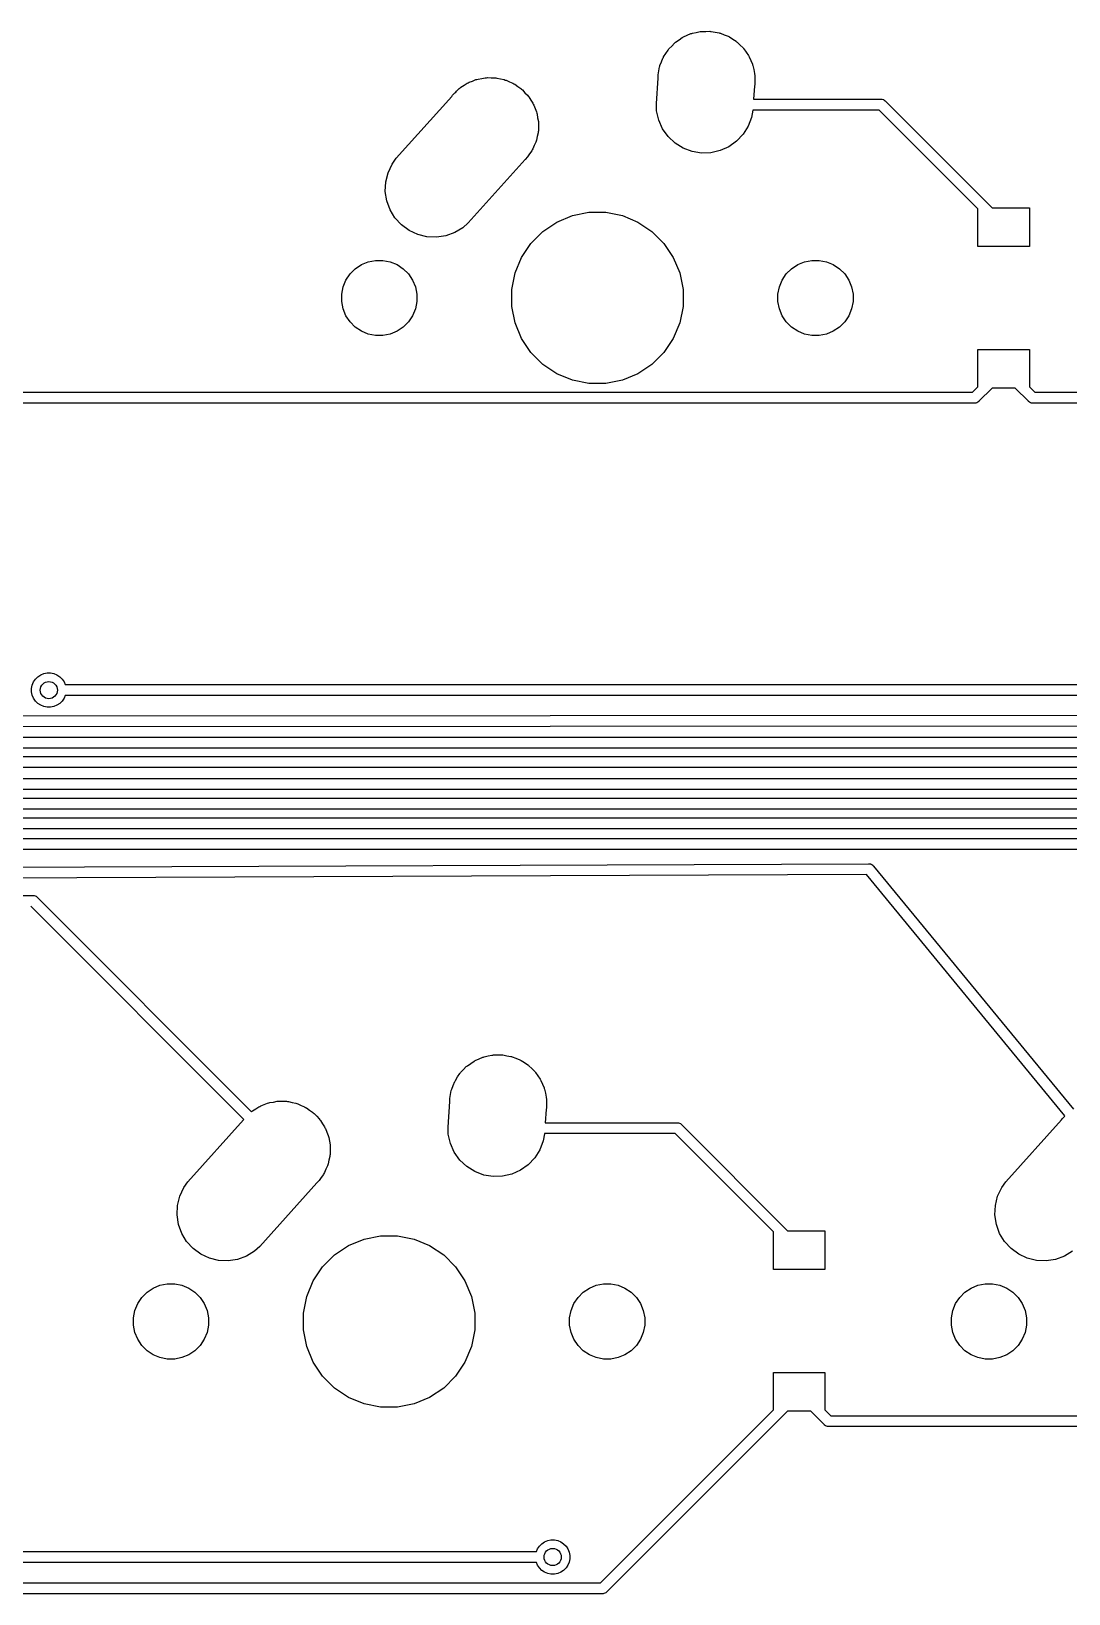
# Model space of a CAD drawing. Extents: x -662 to -203, y -195 to -58.
# Drawn here: x -507.6 to -483.43, y -94.49 to -58.12 of the extents above; entities that cross this region are included whole.
import ezdxf

# ---------------------------------------------------------------- set-up
doc = ezdxf.new("R2010")
doc.units = 0
doc.layers.add('BLACK', color=7, linetype='CONTINUOUS')

msp = doc.modelspace()

# ---------------------------------------------------------------- linework, layer by layer
at = {"layer": 'BLACK', "linetype": 'CONTINUOUS'}
for p, q in [((-492.317, -58.2124), (-492.231, -58.1738)), ((-492.231, -58.1738), (-492.215, -58.1701)), ((-492.215, -58.1701), (-492.199, -58.1637)), ((-492.199, -58.1637), (-492.107, -58.1453)), ((-492.107, -58.1453), (-492.015, -58.1242)), ((-492.015, -58.1242), (-491.998, -58.1237)), ((-491.998, -58.1237), (-491.982, -58.1205)), ((-491.982, -58.1205), (-491.887, -58.1205)), ((-491.887, -58.1205), (-491.793, -58.1177)), ((-491.793, -58.1177), (-491.777, -58.1205)), ((-491.777, -58.1205), (-491.76, -58.1205)), ((-491.76, -58.1205), (-491.668, -58.1389)), ((-491.668, -58.1389), (-491.575, -58.1546)), ((-491.575, -58.1546), (-491.559, -58.1605)), ((-491.559, -58.1605), (-491.543, -58.1637)), ((-491.543, -58.1637), (-491.456, -58.1998)), ((-492.816, -58.6342), (-492.765, -58.5543)), ((-492.765, -58.5543), (-492.754, -58.5422)), ((-492.754, -58.5422), (-492.745, -58.5284)), ((-492.745, -58.5284), (-492.678, -58.4617)), ((-492.678, -58.4617), (-492.613, -58.3931)), ((-492.613, -58.3931), (-492.6, -58.3834)), ((-492.6, -58.3834), (-492.588, -58.3717)), ((-492.588, -58.3717), (-492.51, -58.3193)), ((-492.51, -58.3193), (-492.433, -58.2646)), ((-492.433, -58.2646), (-492.418, -58.2578)), ((-492.418, -58.2578), (-492.404, -58.2485)), ((-492.404, -58.2485), (-492.317, -58.2124)), ((-491.456, -58.1998), (-491.368, -58.2333)), ((-491.368, -58.2333), (-491.353, -58.2422)), ((-491.353, -58.2422), (-491.338, -58.2485)), ((-491.338, -58.2485), (-491.26, -58.3009)), ((-491.26, -58.3009), (-491.18, -58.351)), ((-491.18, -58.351), (-491.168, -58.3624)), ((-491.168, -58.3624), (-491.154, -58.3717)), ((-491.154, -58.3717), (-491.087, -58.4383)), ((-491.087, -58.4383), (-491.019, -58.503)), ((-491.019, -58.503), (-491.009, -58.5166)), ((-491.009, -58.5166), (-490.997, -58.5284)), ((-490.997, -58.5284), (-490.945, -58.6068)), ((-492.956, -58.9337), (-492.953, -58.9173)), ((-492.953, -58.9173), (-492.917, -58.8302)), ((-492.917, -58.8302), (-492.883, -58.7421)), ((-492.883, -58.7421), (-492.874, -58.728)), ((-492.874, -58.728), (-492.868, -58.7126)), ((-492.868, -58.7126), (-492.816, -58.6342)), ((-490.945, -58.6068), (-490.89, -58.6836)), ((-490.89, -58.6836), (-490.883, -58.6988)), ((-490.883, -58.6988), (-490.874, -58.7126)), ((-490.874, -58.7126), (-490.838, -58.7998)), ((-490.838, -58.7998), (-490.799, -58.8858)), ((-490.799, -58.8858), (-490.796, -58.902)), ((-490.796, -58.902), (-490.789, -58.9173)), ((-490.789, -58.9173), (-490.771, -59.0099)), ((-497.399, -59.306), (-497.319, -59.2767)), ((-497.319, -59.2767), (-497.239, -59.2437)), ((-497.239, -59.2437), (-497.215, -59.2389)), ((-497.215, -59.2389), (-497.191, -59.2303)), ((-497.191, -59.2303), (-497.106, -59.2173)), ((-497.106, -59.2173), (-497.022, -59.2005)), ((-497.022, -59.2005), (-496.997, -59.2005)), ((-496.997, -59.2005), (-496.972, -59.1967)), ((-496.972, -59.1967), (-496.886, -59.2005)), ((-496.886, -59.2005), (-496.8, -59.2005)), ((-496.8, -59.2005), (-496.776, -59.2054)), ((-496.776, -59.2054), (-496.751, -59.2065)), ((-496.751, -59.2065), (-496.667, -59.227)), ((-496.667, -59.227), (-496.583, -59.2437)), ((-496.583, -59.2437), (-496.56, -59.2533)), ((-496.56, -59.2533), (-496.536, -59.2592)), ((-496.536, -59.2592), (-496.458, -59.2956)), ((-493.037, -59.8032), (-492.996, -59.2068)), ((-492.996, -59.1347), (-492.978, -59.0422)), ((-492.996, -59.2068), (-492.996, -59.1347)), ((-492.978, -59.0422), (-492.962, -58.9492)), ((-492.962, -58.9492), (-492.956, -58.9337)), ((-490.771, -59.0099), (-490.75, -59.1018)), ((-490.75, -59.1018), (-490.749, -59.1184)), ((-490.749, -59.1184), (-490.746, -59.1347)), ((-490.746, -59.1347), (-490.746, -59.229)), ((-490.746, -59.229), (-490.745, -59.2678)), ((-490.745, -59.2678), (-490.746, -59.2842)), ((-490.746, -59.2842), (-490.746, -59.3563)), ((-499.095, -61.0753), (-497.802, -59.6338)), ((-497.802, -59.6338), (-497.785, -59.6084)), ((-497.785, -59.6084), (-497.728, -59.5515)), ((-497.728, -59.5515), (-497.711, -59.533)), ((-497.711, -59.533), (-497.689, -59.5125)), ((-497.689, -59.5125), (-497.628, -59.4517)), ((-497.628, -59.4517), (-497.607, -59.4378)), ((-497.607, -59.4378), (-497.589, -59.4209)), ((-497.589, -59.4209), (-497.515, -59.3763)), ((-497.515, -59.3763), (-497.444, -59.3285)), ((-497.444, -59.3285), (-497.421, -59.319)), ((-497.421, -59.319), (-497.399, -59.306)), ((-496.458, -59.2956), (-496.378, -59.3285)), ((-496.378, -59.3285), (-496.357, -59.3424)), ((-496.357, -59.3424), (-496.335, -59.353)), ((-496.335, -59.353), (-496.265, -59.4039)), ((-496.265, -59.4039), (-496.194, -59.4517)), ((-496.194, -59.4517), (-496.176, -59.4693)), ((-496.176, -59.4693), (-496.156, -59.4841)), ((-496.156, -59.4841), (-496.098, -59.5476)), ((-496.098, -59.5476), (-496.037, -59.6084)), ((-496.037, -59.6084), (-496.023, -59.6291)), ((-496.023, -59.6291), (-496.006, -59.6476)), ((-496.006, -59.6476), (-495.962, -59.7211)), ((-490.754, -59.3945), (-490.775, -59.6985)), ((-490.746, -59.3563), (-490.754, -59.3945)), ((-495.962, -59.7211), (-495.914, -59.7926)), ((-495.914, -59.7926), (-495.904, -59.8157)), ((-495.904, -59.8157), (-495.892, -59.8371)), ((-495.892, -59.8371), (-495.862, -59.9179)), ((-495.862, -59.9179), (-495.829, -59.9973)), ((-495.829, -59.9973), (-495.824, -60.0219)), ((-493.032, -59.9692), (-493.037, -59.8032)), ((-492.983, -60.1852), (-493.032, -59.9692)), ((-490.792, -59.958), (-490.82, -60.1218)), ((-487.852, -59.9525), (-490.792, -59.9525)), ((-490.792, -59.9525), (-490.792, -59.958)), ((-490.775, -59.6985), (-487.806, -59.6985)), ((-485.549, -62.2551), (-487.852, -59.9525)), ((-487.806, -59.6985), (-487.799, -59.6979)), ((-487.799, -59.6979), (-487.793, -59.6985)), ((-487.793, -59.6985), (-487.775, -59.7003)), ((-487.775, -59.7003), (-487.751, -59.7076)), ((-487.751, -59.7076), (-487.729, -59.7194)), ((-487.729, -59.7194), (-487.709, -59.7353)), ((-487.709, -59.7353), (-487.705, -59.7401)), ((-487.705, -59.7401), (-485.22, -62.2255)), ((-495.824, -60.0219), (-495.816, -60.0453)), ((-495.816, -60.0453), (-495.803, -60.1304)), ((-495.803, -60.1304), (-495.786, -60.2147)), ((-495.786, -60.2147), (-495.786, -60.2397)), ((-495.786, -60.2397), (-495.782, -60.2644)), ((-495.782, -60.2644), (-495.786, -60.3503)), ((-495.786, -60.3503), (-495.786, -60.4363)), ((-492.892, -60.3874), (-492.983, -60.1852)), ((-490.899, -60.3289), (-491.017, -60.5167)), ((-490.82, -60.1218), (-490.899, -60.3289)), ((-495.845, -60.701), (-495.881, -60.779)), ((-495.839, -60.6767), (-495.845, -60.701)), ((-495.829, -60.6536), (-495.839, -60.6767)), ((-495.812, -60.5693), (-495.829, -60.6536)), ((-495.792, -60.4858), (-495.812, -60.5693)), ((-495.791, -60.4608), (-495.792, -60.4858)), ((-495.786, -60.4363), (-495.791, -60.4608)), ((-492.763, -60.568), (-492.892, -60.3874)), ((-492.602, -60.72), (-492.763, -60.568)), ((-492.414, -60.8377), (-492.602, -60.72)), ((-491.169, -60.6779), (-491.349, -60.8064)), ((-491.017, -60.5167), (-491.169, -60.6779)), ((-499.194, -61.2092), (-499.095, -61.0753)), ((-496.094, -61.0994), (-497.421, -62.578)), ((-496.037, -61.0426), (-496.094, -61.0994)), ((-495.989, -60.9712), (-496.037, -61.0426)), ((-495.938, -60.9018), (-495.989, -60.9712)), ((-495.928, -60.8791), (-495.938, -60.9018)), ((-495.914, -60.8584), (-495.928, -60.8791)), ((-495.881, -60.779), (-495.914, -60.8584)), ((-492.207, -60.9164), (-492.414, -60.8377)), ((-491.989, -60.9533), (-492.207, -60.9164)), ((-491.767, -60.9468), (-491.989, -60.9533)), ((-491.551, -60.8972), (-491.767, -60.9468)), ((-491.349, -60.8064), (-491.551, -60.8972)), ((-499.34, -61.6252), (-499.287, -61.41)), ((-499.287, -61.41), (-499.194, -61.2092)), ((-499.35, -61.8466), (-499.34, -61.6252)), ((-499.316, -62.0657), (-499.35, -61.8466)), ((-499.24, -62.2739), (-499.316, -62.0657)), ((-499.126, -62.4634), (-499.24, -62.2739)), ((-498.976, -62.6269), (-499.126, -62.4634)), ((-495.355, -62.5585), (-494.993, -62.4082)), ((-494.993, -62.4082), (-494.607, -62.3316)), ((-494.607, -62.3316), (-494.215, -62.3316)), ((-494.215, -62.3316), (-493.829, -62.4082)), ((-493.829, -62.4082), (-493.467, -62.5585)), ((-485.549, -63.1255), (-485.549, -62.2551)), ((-485.22, -62.2255), (-484.349, -62.2255)), ((-484.349, -62.2255), (-484.349, -63.1255)), ((-498.797, -62.758), (-498.976, -62.6269)), ((-498.596, -62.8518), (-498.797, -62.758)), ((-498.381, -62.9045), (-498.596, -62.8518)), ((-498.16, -62.9143), (-498.381, -62.9045)), ((-497.941, -62.8807), (-498.16, -62.9143)), ((-497.733, -62.805), (-497.941, -62.8807)), ((-497.543, -62.6901), (-497.733, -62.805)), ((-497.421, -62.578), (-497.543, -62.6901)), ((-495.96, -63.0545), (-495.682, -62.7767)), ((-495.682, -62.7767), (-495.355, -62.5585)), ((-493.467, -62.5585), (-493.14, -62.7767)), ((-493.14, -62.7767), (-492.862, -63.0545)), ((-496.178, -63.381), (-495.96, -63.0545)), ((-492.862, -63.0545), (-492.644, -63.381)), ((-484.349, -63.1255), (-485.549, -63.1255)), ((-500.171, -63.7677), (-500.049, -63.6458)), ((-500.049, -63.6458), (-499.905, -63.5501)), ((-499.905, -63.5501), (-499.746, -63.4841)), ((-499.746, -63.4841), (-499.577, -63.4505)), ((-499.577, -63.4505), (-499.405, -63.4505)), ((-499.405, -63.4505), (-499.236, -63.4841)), ((-499.236, -63.4841), (-499.077, -63.5501)), ((-499.077, -63.5501), (-498.933, -63.6458)), ((-498.933, -63.6458), (-498.811, -63.7677)), ((-496.328, -63.7439), (-496.178, -63.381)), ((-492.644, -63.381), (-492.494, -63.7439)), ((-490.011, -63.7677), (-489.889, -63.6458)), ((-489.889, -63.6458), (-489.745, -63.5501)), ((-489.745, -63.5501), (-489.586, -63.4841)), ((-489.586, -63.4841), (-489.417, -63.4505)), ((-489.417, -63.4505), (-489.245, -63.4505)), ((-489.245, -63.4505), (-489.076, -63.4841)), ((-489.076, -63.4841), (-488.917, -63.5501)), ((-488.917, -63.5501), (-488.773, -63.6458)), ((-488.773, -63.6458), (-488.651, -63.7677)), ((-500.332, -64.0703), (-500.266, -63.911)), ((-500.266, -63.911), (-500.171, -63.7677)), ((-498.811, -63.7677), (-498.716, -63.911)), ((-498.716, -63.911), (-498.65, -64.0703)), ((-496.405, -64.1291), (-496.328, -63.7439)), ((-492.494, -63.7439), (-492.417, -64.1291)), ((-490.172, -64.0703), (-490.106, -63.911)), ((-490.106, -63.911), (-490.011, -63.7677)), ((-488.651, -63.7677), (-488.556, -63.911)), ((-488.556, -63.911), (-488.49, -64.0703)), ((-500.366, -64.2393), (-500.332, -64.0703)), ((-500.366, -64.4117), (-500.366, -64.2393)), ((-498.65, -64.0703), (-498.616, -64.2393)), ((-498.616, -64.2393), (-498.616, -64.4117)), ((-496.405, -64.5219), (-496.405, -64.1291)), ((-492.417, -64.1291), (-492.417, -64.5219)), ((-490.206, -64.2393), (-490.172, -64.0703)), ((-490.206, -64.4117), (-490.206, -64.2393)), ((-488.49, -64.0703), (-488.456, -64.2393)), ((-488.456, -64.2393), (-488.456, -64.4117)), ((-500.332, -64.5807), (-500.366, -64.4117)), ((-500.266, -64.74), (-500.332, -64.5807)), ((-500.171, -64.8833), (-500.266, -64.74)), ((-498.716, -64.74), (-498.811, -64.8833)), ((-498.65, -64.5807), (-498.716, -64.74)), ((-498.616, -64.4117), (-498.65, -64.5807)), ((-496.328, -64.9071), (-496.405, -64.5219)), ((-492.417, -64.5219), (-492.494, -64.9071)), ((-490.172, -64.5807), (-490.206, -64.4117)), ((-490.106, -64.74), (-490.172, -64.5807)), ((-490.011, -64.8833), (-490.106, -64.74)), ((-488.556, -64.74), (-488.651, -64.8833)), ((-488.49, -64.5807), (-488.556, -64.74)), ((-488.456, -64.4117), (-488.49, -64.5807)), ((-500.049, -65.0052), (-500.171, -64.8833)), ((-499.905, -65.1009), (-500.049, -65.0052)), ((-499.746, -65.1669), (-499.905, -65.1009)), ((-499.077, -65.1009), (-499.236, -65.1669)), ((-498.933, -65.0052), (-499.077, -65.1009)), ((-498.811, -64.8833), (-498.933, -65.0052)), ((-496.178, -65.27), (-496.328, -64.9071)), ((-492.494, -64.9071), (-492.644, -65.27)), ((-489.889, -65.0052), (-490.011, -64.8833)), ((-489.745, -65.1009), (-489.889, -65.0052)), ((-489.586, -65.1669), (-489.745, -65.1009)), ((-488.917, -65.1009), (-489.076, -65.1669)), ((-488.773, -65.0052), (-488.917, -65.1009)), ((-488.651, -64.8833), (-488.773, -65.0052)), ((-499.577, -65.2005), (-499.746, -65.1669)), ((-499.405, -65.2005), (-499.577, -65.2005)), ((-499.236, -65.1669), (-499.405, -65.2005)), ((-495.96, -65.5965), (-496.178, -65.27)), ((-492.644, -65.27), (-492.862, -65.5965)), ((-489.417, -65.2005), (-489.586, -65.1669)), ((-489.245, -65.2005), (-489.417, -65.2005)), ((-489.076, -65.1669), (-489.245, -65.2005)), ((-495.682, -65.8743), (-495.96, -65.5965)), ((-492.862, -65.5965), (-493.14, -65.8743)), ((-485.549, -66.3959), (-485.549, -65.5255)), ((-485.549, -65.5255), (-484.349, -65.5255)), ((-484.349, -65.5255), (-484.349, -66.3959)), ((-495.355, -66.0925), (-495.682, -65.8743)), ((-494.993, -66.2428), (-495.355, -66.0925)), ((-493.467, -66.0925), (-493.829, -66.2428)), ((-493.14, -65.8743), (-493.467, -66.0925)), ((-512.801, -66.5194), (-485.673, -66.5194)), ((-494.607, -66.3194), (-494.993, -66.2428)), ((-494.215, -66.3194), (-494.607, -66.3194)), ((-493.829, -66.2428), (-494.215, -66.3194)), ((-485.673, -66.5194), (-485.549, -66.3959)), ((-485.22, -66.4255), (-485.526, -66.7318)), ((-484.679, -66.4255), (-485.22, -66.4255)), ((-484.373, -66.7318), (-484.679, -66.4255)), ((-484.349, -66.3959), (-484.226, -66.5194)), ((-484.226, -66.5194), (-466.499, -66.5194)), ((-485.627, -66.7734), (-512.847, -66.7734)), ((-485.62, -66.774), (-485.627, -66.7734)), ((-485.614, -66.7734), (-485.62, -66.774)), ((-485.596, -66.7716), (-485.614, -66.7734)), ((-485.572, -66.7643), (-485.596, -66.7716)), ((-485.55, -66.7525), (-485.572, -66.7643)), ((-485.53, -66.7366), (-485.55, -66.7525)), ((-485.526, -66.7318), (-485.53, -66.7366)), ((-484.369, -66.7366), (-484.373, -66.7318)), ((-484.349, -66.7525), (-484.369, -66.7366)), ((-484.327, -66.7643), (-484.349, -66.7525)), ((-484.303, -66.7716), (-484.327, -66.7643)), ((-484.285, -66.7734), (-484.303, -66.7716)), ((-484.279, -66.774), (-484.285, -66.7734)), ((-484.285, -66.7734), (-484.285, -66.7734)), ((-484.272, -66.7734), (-484.279, -66.774)), ((-466.499, -66.7734), (-484.272, -66.7734)), ((-507.442, -73.1433), (-507.377, -73.0996)), ((-507.377, -73.0996), (-507.304, -73.0694)), ((-507.304, -73.0694), (-507.227, -73.054)), ((-507.227, -73.054), (-507.148, -73.054)), ((-507.148, -73.054), (-507.071, -73.0694)), ((-507.071, -73.0694), (-506.998, -73.0996)), ((-506.998, -73.0996), (-506.932, -73.1433)), ((-507.587, -73.4146), (-507.572, -73.3374)), ((-507.587, -73.4934), (-507.587, -73.4146)), ((-507.572, -73.3374), (-507.542, -73.2646)), ((-507.542, -73.2646), (-507.498, -73.199)), ((-507.498, -73.199), (-507.442, -73.1433)), ((-506.932, -73.1433), (-506.877, -73.199)), ((-506.877, -73.199), (-506.833, -73.2646)), ((-506.833, -73.2646), (-506.807, -73.327)), ((-506.807, -73.327), (-453.831, -73.327)), ((-507.572, -73.5707), (-507.587, -73.4934)), ((-507.542, -73.6435), (-507.572, -73.5707)), ((-507.498, -73.709), (-507.542, -73.6435)), ((-507.442, -73.7647), (-507.498, -73.709)), ((-507.377, -73.8085), (-507.442, -73.7647)), ((-507.304, -73.8387), (-507.377, -73.8085)), ((-506.998, -73.8085), (-507.071, -73.8387)), ((-506.932, -73.7647), (-506.998, -73.8085)), ((-506.877, -73.709), (-506.932, -73.7647)), ((-506.833, -73.6435), (-506.877, -73.709)), ((-506.807, -73.581), (-506.833, -73.6435)), ((-453.877, -73.581), (-506.807, -73.581)), ((-524.297, -74.0664), (-453.853, -74.0156)), ((-507.227, -73.854), (-507.304, -73.8387)), ((-507.148, -73.854), (-507.227, -73.854)), ((-507.071, -73.8387), (-507.148, -73.854)), ((-524.495, -74.549), (-453.962, -74.549)), ((-453.9, -74.2696), (-524.346, -74.3204)), ((-454.008, -74.803), (-524.541, -74.803)), ((-454.197, -75.257), (-524.729, -75.257)), ((-524.683, -75.003), (-454.15, -75.003)), ((-524.814, -75.5142), (-454.281, -75.5142)), ((-524.999, -75.9714), (-454.466, -75.9714)), ((-454.327, -75.7682), (-524.86, -75.7682)), ((-454.512, -76.2254), (-525.045, -76.2254)), ((-454.697, -76.6826), (-525.23, -76.6826)), ((-525.184, -76.4286), (-454.651, -76.4286)), ((-525.04, -76.9112), (-454.81, -76.9112)), ((-454.857, -77.1652), (-524.994, -77.1652)), ((-523.114, -77.6367), (-488.099, -77.4955)), ((-488.146, -77.7496), (-523.113, -77.8907)), ((-483.521, -83.3678), (-488.146, -77.7496)), ((-488.099, -77.4955), (-488.099, -77.4954)), ((-488.099, -77.4954), (-488.087, -77.4954)), ((-488.087, -77.4954), (-488.081, -77.4954)), ((-488.081, -77.4954), (-488.081, -77.4954)), ((-488.081, -77.4954), (-488.074, -77.4954)), ((-488.074, -77.4954), (-488.068, -77.4966)), ((-488.068, -77.4966), (-488.062, -77.4971)), ((-488.062, -77.4971), (-488.056, -77.499)), ((-488.056, -77.499), (-488.05, -77.5002)), ((-488.05, -77.5002), (-488.044, -77.5026)), ((-488.044, -77.5026), (-488.038, -77.5043)), ((-488.038, -77.5043), (-488.032, -77.5073)), ((-488.032, -77.5073), (-488.026, -77.5098)), ((-488.026, -77.5098), (-488.021, -77.5131)), ((-488.021, -77.5131), (-488.016, -77.516)), ((-488.016, -77.516), (-488.011, -77.5201)), ((-488.011, -77.5201), (-488.006, -77.5236)), ((-488.006, -77.5236), (-488.001, -77.5279)), ((-488.001, -77.5279), (-487.997, -77.5318)), ((-487.997, -77.5318), (-487.992, -77.5368)), ((-487.992, -77.5368), (-487.992, -77.5369)), ((-487.992, -77.5369), (-487.989, -77.5414)), ((-487.989, -77.5414), (-487.981, -77.5511)), ((-487.981, -77.5511), (-487.981, -77.5512)), ((-487.981, -77.5512), (-483.325, -83.2066)), ((-522.573, -78.232), (-507.56, -78.232)), ((-502.645, -83.4473), (-507.607, -78.486)), ((-507.56, -78.232), (-507.554, -78.2314)), ((-507.554, -78.2314), (-507.548, -78.232)), ((-507.548, -78.232), (-507.529, -78.2338)), ((-507.529, -78.2338), (-507.505, -78.2411)), ((-507.505, -78.2411), (-507.483, -78.2529)), ((-507.483, -78.2529), (-507.464, -78.2688)), ((-507.464, -78.2688), (-507.46, -78.2736)), ((-507.46, -78.2736), (-502.466, -83.2677)), ((-497.451, -82.2086), (-497.44, -82.1969)), ((-497.44, -82.1969), (-497.361, -82.1445)), ((-497.361, -82.1445), (-497.284, -82.0898)), ((-497.284, -82.0898), (-497.269, -82.083)), ((-497.269, -82.083), (-497.255, -82.0737)), ((-497.255, -82.0737), (-497.168, -82.0376)), ((-497.168, -82.0376), (-497.082, -81.999)), ((-497.082, -81.999), (-497.066, -81.9953)), ((-497.066, -81.9953), (-497.051, -81.9889)), ((-497.051, -81.9889), (-496.958, -81.9705)), ((-496.958, -81.9705), (-496.866, -81.9494)), ((-496.866, -81.9494), (-496.85, -81.9489)), ((-496.85, -81.9489), (-496.833, -81.9457)), ((-496.833, -81.9457), (-496.739, -81.9457)), ((-496.739, -81.9457), (-496.645, -81.9429)), ((-496.645, -81.9429), (-496.628, -81.9457)), ((-496.628, -81.9457), (-496.612, -81.9457)), ((-496.612, -81.9457), (-496.519, -81.9641)), ((-496.519, -81.9641), (-496.426, -81.9798)), ((-496.426, -81.9798), (-496.411, -81.9857)), ((-496.411, -81.9857), (-496.394, -81.9889)), ((-496.394, -81.9889), (-496.307, -82.025)), ((-496.307, -82.025), (-496.219, -82.0585)), ((-496.219, -82.0585), (-496.205, -82.0674)), ((-496.205, -82.0674), (-496.19, -82.0737)), ((-496.19, -82.0737), (-496.111, -82.1261)), ((-496.111, -82.1261), (-496.031, -82.1762)), ((-496.031, -82.1762), (-496.019, -82.1876)), ((-496.019, -82.1876), (-496.005, -82.1969)), ((-496.005, -82.1969), (-495.939, -82.2635)), ((-497.735, -82.5673), (-497.726, -82.5532)), ((-497.726, -82.5532), (-497.719, -82.5378)), ((-497.719, -82.5378), (-497.667, -82.4594)), ((-497.667, -82.4594), (-497.617, -82.3795)), ((-497.617, -82.3795), (-497.605, -82.3674)), ((-497.605, -82.3674), (-497.596, -82.3536)), ((-497.596, -82.3536), (-497.53, -82.2869)), ((-497.53, -82.2869), (-497.465, -82.2183)), ((-497.465, -82.2183), (-497.451, -82.2086)), ((-495.939, -82.2635), (-495.87, -82.3282)), ((-495.87, -82.3282), (-495.86, -82.3418)), ((-495.86, -82.3418), (-495.849, -82.3536)), ((-495.849, -82.3536), (-495.796, -82.432)), ((-495.796, -82.432), (-495.741, -82.5088)), ((-495.741, -82.5088), (-495.735, -82.524)), ((-495.735, -82.524), (-495.725, -82.5378)), ((-495.725, -82.5378), (-495.689, -82.625)), ((-497.847, -82.9599), (-497.829, -82.8674)), ((-497.829, -82.8674), (-497.813, -82.7744)), ((-497.813, -82.7744), (-497.807, -82.7589)), ((-497.807, -82.7589), (-497.804, -82.7425)), ((-497.804, -82.7425), (-497.768, -82.6554)), ((-497.768, -82.6554), (-497.735, -82.5673)), ((-495.689, -82.625), (-495.651, -82.711)), ((-495.651, -82.711), (-495.647, -82.7272)), ((-495.647, -82.7272), (-495.641, -82.7425)), ((-495.641, -82.7425), (-495.622, -82.8351)), ((-495.622, -82.8351), (-495.601, -82.927)), ((-502.466, -83.2677), (-502.459, -83.263)), ((-502.459, -83.263), (-502.44, -83.2461)), ((-502.44, -83.2461), (-502.367, -83.2015)), ((-502.367, -83.2015), (-502.295, -83.1537)), ((-502.295, -83.1537), (-502.272, -83.1442)), ((-502.272, -83.1442), (-502.251, -83.1312)), ((-502.251, -83.1312), (-502.17, -83.1019)), ((-502.17, -83.1019), (-502.091, -83.0689)), ((-502.091, -83.0689), (-502.066, -83.0641)), ((-502.066, -83.0641), (-502.043, -83.0555)), ((-502.043, -83.0555), (-501.958, -83.0425)), ((-501.958, -83.0425), (-501.873, -83.0257)), ((-501.873, -83.0257), (-501.848, -83.0257)), ((-501.848, -83.0257), (-501.824, -83.0219)), ((-501.824, -83.0219), (-501.738, -83.0257)), ((-501.738, -83.0257), (-501.652, -83.0257)), ((-501.652, -83.0257), (-501.627, -83.0306)), ((-501.627, -83.0306), (-501.602, -83.0317)), ((-501.602, -83.0317), (-501.519, -83.0522)), ((-501.519, -83.0522), (-501.434, -83.0689)), ((-501.434, -83.0689), (-501.411, -83.0785)), ((-501.411, -83.0785), (-501.387, -83.0844)), ((-501.387, -83.0844), (-501.309, -83.1208)), ((-501.309, -83.1208), (-501.23, -83.1537)), ((-501.23, -83.1537), (-501.209, -83.1676)), ((-501.209, -83.1676), (-501.186, -83.1782)), ((-501.186, -83.1782), (-501.117, -83.2291)), ((-501.117, -83.2291), (-501.045, -83.2769)), ((-501.045, -83.2769), (-501.028, -83.2945)), ((-497.889, -83.6284), (-497.847, -83.032)), ((-497.847, -83.032), (-497.847, -82.9599)), ((-495.605, -83.2197), (-495.626, -83.5237)), ((-495.597, -83.1815), (-495.605, -83.2197)), ((-495.601, -82.927), (-495.601, -82.9436)), ((-495.601, -82.9436), (-495.597, -82.9599)), ((-495.597, -82.9599), (-495.597, -83.0542)), ((-495.597, -83.0542), (-495.596, -83.093)), ((-495.596, -83.093), (-495.597, -83.1094)), ((-495.597, -83.1094), (-495.597, -83.1815)), ((-503.947, -84.9005), (-502.653, -83.459)), ((-502.653, -83.459), (-502.645, -83.4473)), ((-501.028, -83.2945), (-501.007, -83.3093)), ((-501.007, -83.3093), (-500.949, -83.3728)), ((-500.949, -83.3728), (-500.889, -83.4336)), ((-500.889, -83.4336), (-500.875, -83.4543)), ((-500.875, -83.4543), (-500.858, -83.4728)), ((-500.858, -83.4728), (-500.813, -83.5463)), ((-500.813, -83.5463), (-500.765, -83.6178)), ((-500.765, -83.6178), (-500.756, -83.6409)), ((-500.756, -83.6409), (-500.743, -83.6623)), ((-497.884, -83.7944), (-497.889, -83.6284)), ((-495.626, -83.5237), (-492.556, -83.5237)), ((-492.556, -83.5237), (-492.549, -83.5231)), ((-492.549, -83.5231), (-492.543, -83.5237)), ((-492.543, -83.5237), (-492.524, -83.5255)), ((-492.524, -83.5255), (-492.5, -83.5328)), ((-492.5, -83.5328), (-492.478, -83.5446)), ((-492.478, -83.5446), (-492.459, -83.5605)), ((-492.459, -83.5605), (-492.455, -83.5653)), ((-492.455, -83.5653), (-489.982, -86.038)), ((-484.897, -84.9005), (-483.603, -83.459)), ((-483.603, -83.459), (-483.586, -83.4336)), ((-483.586, -83.4336), (-483.529, -83.3767)), ((-483.529, -83.3767), (-483.521, -83.3678)), ((-500.743, -83.6623), (-500.714, -83.7431)), ((-500.714, -83.7431), (-500.681, -83.8225)), ((-500.681, -83.8225), (-500.676, -83.847)), ((-500.676, -83.847), (-500.667, -83.8705)), ((-500.667, -83.8705), (-500.654, -83.9556)), ((-500.654, -83.9556), (-500.637, -84.0399)), ((-497.834, -84.0104), (-497.884, -83.7944)), ((-497.743, -84.2126), (-497.834, -84.0104)), ((-495.671, -83.947), (-495.75, -84.1541)), ((-495.644, -83.7832), (-495.671, -83.947)), ((-495.643, -83.7777), (-495.644, -83.7832)), ((-492.602, -83.7777), (-495.643, -83.7777)), ((-490.312, -86.0676), (-492.602, -83.7777)), ((-500.643, -84.311), (-500.664, -84.3945)), ((-500.642, -84.286), (-500.643, -84.311)), ((-500.637, -84.2615), (-500.642, -84.286)), ((-500.637, -84.0399), (-500.637, -84.0649)), ((-500.637, -84.0649), (-500.634, -84.0896)), ((-500.634, -84.0896), (-500.637, -84.1755)), ((-500.637, -84.1755), (-500.637, -84.2615)), ((-497.615, -84.3932), (-497.743, -84.2126)), ((-495.868, -84.3419), (-496.02, -84.5031)), ((-495.75, -84.1541), (-495.868, -84.3419)), ((-500.79, -84.727), (-500.841, -84.7964)), ((-500.779, -84.7043), (-500.79, -84.727)), ((-500.765, -84.6836), (-500.779, -84.7043)), ((-500.733, -84.6042), (-500.765, -84.6836)), ((-500.696, -84.5262), (-500.733, -84.6042)), ((-500.69, -84.5019), (-500.696, -84.5262)), ((-500.681, -84.4788), (-500.69, -84.5019)), ((-500.664, -84.3945), (-500.681, -84.4788)), ((-497.454, -84.5452), (-497.615, -84.3932)), ((-497.266, -84.6629), (-497.454, -84.5452)), ((-497.059, -84.7416), (-497.266, -84.6629)), ((-496.84, -84.7785), (-497.059, -84.7416)), ((-496.403, -84.7224), (-496.619, -84.772)), ((-496.201, -84.6316), (-496.403, -84.7224)), ((-496.02, -84.5031), (-496.201, -84.6316)), ((-504.139, -85.2352), (-504.045, -85.0344)), ((-504.045, -85.0344), (-503.947, -84.9005)), ((-500.945, -84.9246), (-502.272, -86.4032)), ((-500.889, -84.8678), (-500.945, -84.9246)), ((-500.841, -84.7964), (-500.889, -84.8678)), ((-496.619, -84.772), (-496.84, -84.7785)), ((-485.089, -85.2352), (-484.995, -85.0344)), ((-484.995, -85.0344), (-484.897, -84.9005)), ((-504.201, -85.6718), (-504.191, -85.4504)), ((-504.191, -85.4504), (-504.139, -85.2352)), ((-485.151, -85.6718), (-485.141, -85.4504)), ((-485.141, -85.4504), (-485.089, -85.2352)), ((-504.168, -85.8909), (-504.201, -85.6718)), ((-485.118, -85.8909), (-485.151, -85.6718)), ((-504.092, -86.0991), (-504.168, -85.8909)), ((-503.977, -86.2886), (-504.092, -86.0991)), ((-499.844, -86.2334), (-499.459, -86.1568)), ((-499.459, -86.1568), (-499.066, -86.1568)), ((-499.066, -86.1568), (-498.681, -86.2334)), ((-490.312, -86.938), (-490.312, -86.0676)), ((-489.982, -86.038), (-489.112, -86.038)), ((-489.112, -86.038), (-489.112, -86.938)), ((-485.042, -86.0991), (-485.118, -85.8909)), ((-484.927, -86.2886), (-485.042, -86.0991)), ((-503.827, -86.4521), (-503.977, -86.2886)), ((-503.649, -86.5832), (-503.827, -86.4521)), ((-502.394, -86.5153), (-502.584, -86.6302)), ((-502.272, -86.4032), (-502.394, -86.5153)), ((-500.533, -86.6019), (-500.207, -86.3837)), ((-500.207, -86.3837), (-499.844, -86.2334)), ((-498.681, -86.2334), (-498.318, -86.3837)), ((-498.318, -86.3837), (-497.991, -86.6019)), ((-484.777, -86.4521), (-484.927, -86.2886)), ((-484.599, -86.5832), (-484.777, -86.4521)), ((-483.344, -86.5153), (-483.534, -86.6302)), ((-503.448, -86.677), (-503.649, -86.5832)), ((-503.233, -86.7297), (-503.448, -86.677)), ((-503.011, -86.7395), (-503.233, -86.7297)), ((-502.792, -86.7059), (-503.011, -86.7395)), ((-502.584, -86.6302), (-502.792, -86.7059)), ((-501.029, -87.2062), (-500.811, -86.8797)), ((-500.811, -86.8797), (-500.533, -86.6019)), ((-497.991, -86.6019), (-497.714, -86.8797)), ((-497.714, -86.8797), (-497.495, -87.2062)), ((-484.398, -86.677), (-484.599, -86.5832)), ((-484.183, -86.7297), (-484.398, -86.677)), ((-483.961, -86.7395), (-484.183, -86.7297)), ((-483.742, -86.7059), (-483.961, -86.7395)), ((-483.534, -86.6302), (-483.742, -86.7059)), ((-504.598, -87.3093), (-504.429, -87.2757)), ((-504.429, -87.2757), (-504.256, -87.2757)), ((-504.256, -87.2757), (-504.087, -87.3093)), ((-501.18, -87.5691), (-501.029, -87.2062)), ((-497.495, -87.2062), (-497.345, -87.5691)), ((-494.438, -87.3093), (-494.269, -87.2757)), ((-494.269, -87.2757), (-494.096, -87.2757)), ((-494.096, -87.2757), (-493.927, -87.3093)), ((-489.112, -86.938), (-490.312, -86.938)), ((-485.548, -87.3093), (-485.379, -87.2757)), ((-485.379, -87.2757), (-485.206, -87.2757)), ((-485.206, -87.2757), (-485.037, -87.3093)), ((-505.118, -87.7362), (-505.022, -87.5929)), ((-505.022, -87.5929), (-504.9, -87.471)), ((-504.9, -87.471), (-504.757, -87.3753)), ((-504.757, -87.3753), (-504.598, -87.3093)), ((-504.087, -87.3093), (-503.928, -87.3753)), ((-503.928, -87.3753), (-503.785, -87.471)), ((-503.785, -87.471), (-503.663, -87.5929)), ((-503.663, -87.5929), (-503.567, -87.7362)), ((-501.256, -87.9543), (-501.18, -87.5691)), ((-497.345, -87.5691), (-497.268, -87.9543)), ((-494.958, -87.7362), (-494.862, -87.5929)), ((-494.862, -87.5929), (-494.74, -87.471)), ((-494.74, -87.471), (-494.597, -87.3753)), ((-494.597, -87.3753), (-494.438, -87.3093)), ((-493.927, -87.3093), (-493.768, -87.3753)), ((-493.768, -87.3753), (-493.625, -87.471)), ((-493.625, -87.471), (-493.503, -87.5929)), ((-493.503, -87.5929), (-493.407, -87.7362)), ((-486.068, -87.7362), (-485.972, -87.5929)), ((-485.972, -87.5929), (-485.85, -87.471)), ((-485.85, -87.471), (-485.707, -87.3753)), ((-485.707, -87.3753), (-485.548, -87.3093)), ((-485.037, -87.3093), (-484.878, -87.3753)), ((-484.878, -87.3753), (-484.735, -87.471)), ((-484.735, -87.471), (-484.613, -87.5929)), ((-484.613, -87.5929), (-484.517, -87.7362)), ((-505.217, -88.0645), (-505.184, -87.8955)), ((-505.184, -87.8955), (-505.118, -87.7362)), ((-503.567, -87.7362), (-503.501, -87.8955)), ((-503.501, -87.8955), (-503.467, -88.0645)), ((-501.256, -88.3471), (-501.256, -87.9543)), ((-497.268, -87.9543), (-497.268, -88.3471)), ((-495.057, -88.0645), (-495.024, -87.8955)), ((-495.024, -87.8955), (-494.958, -87.7362)), ((-493.407, -87.7362), (-493.341, -87.8955)), ((-493.341, -87.8955), (-493.307, -88.0645)), ((-486.167, -88.0645), (-486.134, -87.8955)), ((-486.134, -87.8955), (-486.068, -87.7362)), ((-484.517, -87.7362), (-484.451, -87.8955)), ((-484.451, -87.8955), (-484.417, -88.0645)), ((-505.217, -88.2369), (-505.217, -88.0645)), ((-505.184, -88.4059), (-505.217, -88.2369)), ((-503.467, -88.2369), (-503.501, -88.4059)), ((-503.467, -88.0645), (-503.467, -88.2369)), ((-501.18, -88.7323), (-501.256, -88.3471)), ((-497.268, -88.3471), (-497.345, -88.7323)), ((-495.057, -88.2369), (-495.057, -88.0645)), ((-495.024, -88.4059), (-495.057, -88.2369)), ((-493.307, -88.2369), (-493.341, -88.4059)), ((-493.307, -88.0645), (-493.307, -88.2369)), ((-486.167, -88.2369), (-486.167, -88.0645)), ((-486.134, -88.4059), (-486.167, -88.2369)), ((-484.417, -88.2369), (-484.451, -88.4059)), ((-484.417, -88.0645), (-484.417, -88.2369)), ((-505.118, -88.5652), (-505.184, -88.4059)), ((-505.022, -88.7085), (-505.118, -88.5652)), ((-504.9, -88.8304), (-505.022, -88.7085)), ((-503.663, -88.7085), (-503.785, -88.8304)), ((-503.567, -88.5652), (-503.663, -88.7085)), ((-503.501, -88.4059), (-503.567, -88.5652)), ((-501.029, -89.0952), (-501.18, -88.7323)), ((-497.345, -88.7323), (-497.495, -89.0952)), ((-494.958, -88.5652), (-495.024, -88.4059)), ((-494.862, -88.7085), (-494.958, -88.5652)), ((-494.74, -88.8304), (-494.862, -88.7085)), ((-493.503, -88.7085), (-493.625, -88.8304)), ((-493.407, -88.5652), (-493.503, -88.7085)), ((-493.341, -88.4059), (-493.407, -88.5652)), ((-486.068, -88.5652), (-486.134, -88.4059)), ((-485.972, -88.7085), (-486.068, -88.5652)), ((-485.85, -88.8304), (-485.972, -88.7085)), ((-484.613, -88.7085), (-484.735, -88.8304)), ((-484.517, -88.5652), (-484.613, -88.7085)), ((-484.451, -88.4059), (-484.517, -88.5652)), ((-504.757, -88.9261), (-504.9, -88.8304)), ((-504.598, -88.9921), (-504.757, -88.9261)), ((-504.429, -89.0257), (-504.598, -88.9921)), ((-504.256, -89.0257), (-504.429, -89.0257)), ((-504.087, -88.9921), (-504.256, -89.0257)), ((-503.928, -88.9261), (-504.087, -88.9921)), ((-503.785, -88.8304), (-503.928, -88.9261)), ((-500.811, -89.4217), (-501.029, -89.0952)), ((-497.495, -89.0952), (-497.714, -89.4217)), ((-494.597, -88.9261), (-494.74, -88.8304)), ((-494.438, -88.9921), (-494.597, -88.9261)), ((-494.269, -89.0257), (-494.438, -88.9921)), ((-494.096, -89.0257), (-494.269, -89.0257)), ((-493.927, -88.9921), (-494.096, -89.0257)), ((-493.768, -88.9261), (-493.927, -88.9921)), ((-493.625, -88.8304), (-493.768, -88.9261)), ((-485.707, -88.9261), (-485.85, -88.8304)), ((-485.548, -88.9921), (-485.707, -88.9261)), ((-485.379, -89.0257), (-485.548, -88.9921)), ((-485.206, -89.0257), (-485.379, -89.0257)), ((-485.037, -88.9921), (-485.206, -89.0257)), ((-484.878, -88.9261), (-485.037, -88.9921)), ((-484.735, -88.8304), (-484.878, -88.9261)), ((-500.533, -89.6995), (-500.811, -89.4217)), ((-497.714, -89.4217), (-497.991, -89.6995)), ((-490.312, -90.2084), (-490.312, -89.338)), ((-490.312, -89.338), (-489.112, -89.338)), ((-489.112, -89.338), (-489.112, -90.2084)), ((-500.207, -89.9177), (-500.533, -89.6995)), ((-497.991, -89.6995), (-498.318, -89.9177)), ((-499.844, -90.068), (-500.207, -89.9177)), ((-499.459, -90.1446), (-499.844, -90.068)), ((-499.066, -90.1446), (-499.459, -90.1446)), ((-498.681, -90.068), (-499.066, -90.1446)), ((-498.318, -89.9177), (-498.681, -90.068)), ((-494.338, -94.234), (-490.312, -90.2084)), ((-489.982, -90.238), (-494.191, -94.4464)), ((-489.442, -90.238), (-489.982, -90.238)), ((-489.123, -90.557), (-489.442, -90.238)), ((-489.119, -90.5618), (-489.123, -90.557)), ((-489.099, -90.5777), (-489.119, -90.5618)), ((-489.112, -90.2084), (-488.976, -90.3446)), ((-488.976, -90.3446), (-471.335, -90.3446)), ((-489.077, -90.5895), (-489.099, -90.5777)), ((-489.099, -90.5777), (-489.099, -90.5777)), ((-489.053, -90.5968), (-489.077, -90.5895)), ((-489.028, -90.5992), (-489.053, -90.5968)), ((-489.022, -90.5986), (-489.028, -90.5992)), ((-471.288, -90.5986), (-489.022, -90.5986)), ((-495.833, -93.507), (-495.807, -93.4445)), ((-495.807, -93.4445), (-495.763, -93.379)), ((-495.763, -93.379), (-495.707, -93.3233)), ((-495.707, -93.3233), (-495.642, -93.2795)), ((-495.642, -93.2795), (-495.569, -93.2494)), ((-495.569, -93.2494), (-495.492, -93.234)), ((-495.492, -93.234), (-495.413, -93.234)), ((-495.413, -93.234), (-495.336, -93.2494)), ((-495.336, -93.2494), (-495.263, -93.2795)), ((-495.263, -93.2795), (-495.197, -93.3233)), ((-495.197, -93.3233), (-495.142, -93.379)), ((-495.142, -93.379), (-495.098, -93.4445)), ((-495.098, -93.4445), (-495.068, -93.5173)), ((-532.419, -93.507), (-495.833, -93.507)), ((-495.833, -93.761), (-532.373, -93.761)), ((-495.807, -93.8235), (-495.833, -93.761)), ((-495.763, -93.889), (-495.807, -93.8235)), ((-495.098, -93.8235), (-495.142, -93.889)), ((-495.068, -93.7507), (-495.098, -93.8235)), ((-495.068, -93.5173), (-495.052, -93.5946)), ((-495.052, -93.6734), (-495.068, -93.7507)), ((-495.052, -93.5946), (-495.052, -93.6734)), ((-495.707, -93.9447), (-495.763, -93.889)), ((-495.642, -93.9885), (-495.707, -93.9447)), ((-495.569, -94.0186), (-495.642, -93.9885)), ((-495.492, -94.034), (-495.569, -94.0186)), ((-495.413, -94.034), (-495.492, -94.034)), ((-495.336, -94.0186), (-495.413, -94.034)), ((-495.263, -93.9885), (-495.336, -94.0186)), ((-495.197, -93.9447), (-495.263, -93.9885)), ((-495.142, -93.889), (-495.197, -93.9447)), ((-532.225, -94.234), (-494.338, -94.234)), ((-494.291, -94.488), (-532.179, -94.488)), ((-494.285, -94.4886), (-494.291, -94.488)), ((-494.279, -94.488), (-494.285, -94.4886)), ((-494.26, -94.4862), (-494.279, -94.488)), ((-494.236, -94.4789), (-494.26, -94.4862)), ((-494.214, -94.4671), (-494.236, -94.4789)), ((-494.195, -94.4512), (-494.214, -94.4671)), ((-494.191, -94.4464), (-494.195, -94.4512))]:
    msp.add_line(p, q, dxfattribs=at)
at = {"layer": 'BLACK'}
for centre in [(-507.187, -73.454), (-495.452, -93.634)]:
    msp.add_circle(centre, 0.2, dxfattribs=at)

doc.saveas('drawing.dxf')
